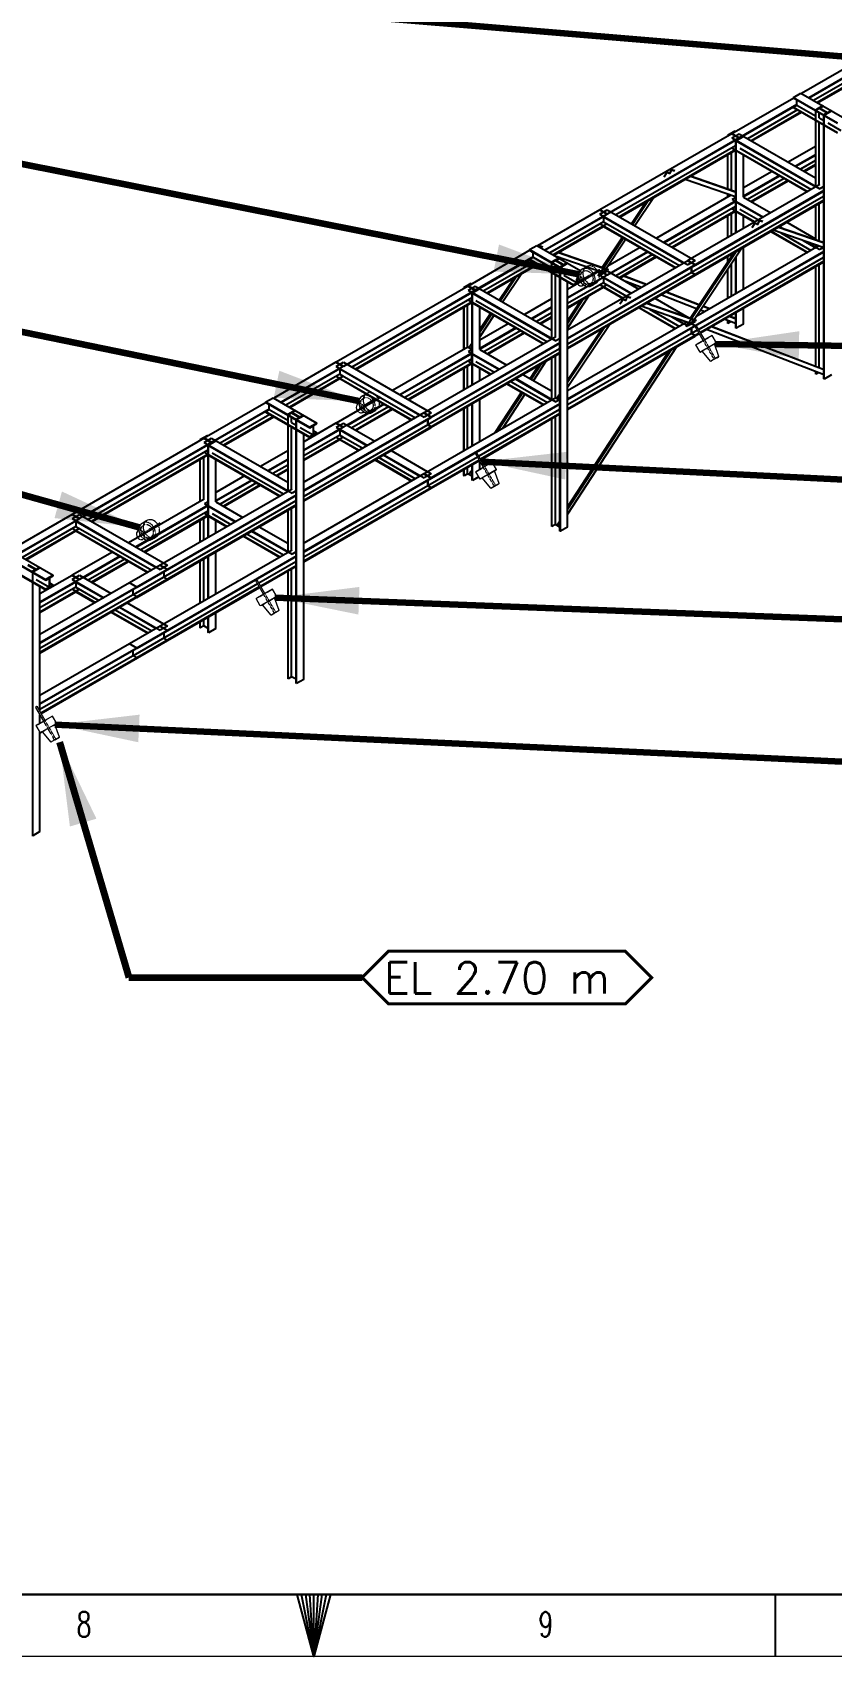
# Model space of a CAD drawing. Header units: inches. Extents: x 9 to 553326, y 5 to 186380.
# Drawn here: x 411493 to 440000, y 5 to 57977 of the extents above; entities that cross this region are included whole.
import ezdxf

# ---------------------------------------------------------------- set-up
doc = ezdxf.new("R2010")
doc.units = ezdxf.units.IN
doc.header["$MEASUREMENT"] = 0
doc.linetypes.add('LIGHTINGLAYOUTPROGRESSUNIT-EMBED 3_DWG$0$HIDDEN2', pattern=[0.1875, 0.125, -0.0625])
for name, color, linetype in [('_Auto', 7, 'Continuous'), ('Default', 7, 'Continuous'), ('LIGHTINGLAYOUTPROGRESSUNIT-EMBED 3_DWG$0$DwgTemplate', 7, 'Continuous')]:
    doc.layers.add(name, color=color, linetype=linetype)
doc.layers.add('Pipe Rack Lighting', color=1, linetype='Continuous', lineweight=5)
doc.styles.add('HZTXT', font='txt_qlt.shx', dxfattribs={"width": 0.7, "bigfont": 'hztxt.shx'})
doc.styles.get("Standard").update_dxf_attribs({"font": 'arial.ttf'})
doc.styles.add('TEG BORDER', font='txt_qlt.shx', dxfattribs={"width": 0.7, "bigfont": 'hztxt.shx'})
doc.dimstyles.new('ANSI_L', dxfattribs={"dimtxt": 0.18, "dimasz": 0.18, "dimexe": 0.18, "dimexo": 0.0625, "dimgap": 0.09, "dimtad": 0, "dimtih": 1, "dimtoh": 1, "dimdec": 4, "dimzin": 0, "dimdsep": 46, "dimtxsty": 'Standard', "dimcen": 0.09, "dimadec": 0, "dimazin": 0, "dimtfac": 1, "dimtdec": 4, "dimtofl": 0, "dimtmove": 0, "dimatfit": 3, "dimfxl": 1, "dimtolj": 1, "dimtzin": 0, "dimarcsym": 0})
doc.dimstyles.new('IED-Dimension-Metric_L', dxfattribs={"dimtxt": 0.18, "dimasz": 0.18, "dimexe": 0.18, "dimexo": 0.0625, "dimgap": 0.09, "dimtad": 0, "dimtih": 1, "dimtoh": 1, "dimdec": 4, "dimzin": 0, "dimdsep": 46, "dimtxsty": 'Standard', "dimcen": 0.09, "dimadec": 0, "dimazin": 0, "dimtfac": 1, "dimtdec": 4, "dimtofl": 0, "dimtmove": 0, "dimatfit": 3, "dimfxl": 1, "dimtolj": 1, "dimtzin": 0, "dimarcsym": 0})

# ---------------------------------------------------------------- blocks, each defined once
blk = doc.blocks.new('TEG BORDER A2')
at = {"linetype": 'Continuous'}
blk.add_line((5, 5), (489, 5), dxfattribs=at)
for p, q in [((297, 0), (297, 5)), ((334.12, 0), (334.12, 5))]:
    blk.add_line(p, q)
at = {"color": 5, "lineweight": 15}
blk.add_lwpolyline([(0, 420), (594, 420), (594, 0), (0, 0)], close=True, dxfattribs=at)
blk.add_lwpolyline([(5, 415), (589, 415), (589, 5), (5, 5)], close=True)
blk.add_lwpolyline([(297, 0), (295.66, 5), (298.34, 5), (297, 0), (296, 5), (296.33, 5), (297, 0), (296.67, 5), (297.33, 5), (297, 0), (297.67, 5), (298, 5), (297, 0)])
at = {"char_height": 2, "width": 2, "attachment_point": 7, "style": 'TEG BORDER'}
for s, insert in [('8', (277.92, 1.59)), ('9', (315.05, 1.59))]:
    blk.add_mtext(s, dxfattribs=dict(at, insert=insert))

msp = doc.modelspace()

# ---------------------------------------------------------------- linework, layer by layer
at = {"layer": 'Default', "color": 7, "linetype": 'Continuous', "const_width": 111}
msp.add_lwpolyline([(424192, 25180), (432645, 25180), (433585, 24241), (432645, 23302), (424192, 23302), (423253, 24241)], close=True, dxfattribs=at)
at = {"layer": 'LIGHTINGLAYOUTPROGRESSUNIT-EMBED 3_DWG$0$DwgTemplate', "color": 9, "linetype": 'Continuous'}
for p, q in [((441147, 57076), (438928, 55795)), ((441406, 56926), (439187, 55645)), ((441282, 56836), (439203, 55636)), ((441282, 56652), (439363, 55544)), ((441406, 56580), (439487, 55472)), ((439503, 55463), (441282, 56490)), ((438642, 55661), (438901, 55811)), ((438642, 55643), (438642, 55661)), ((438642, 55661), (440211, 54755)), ((438901, 55811), (440470, 54905)), ((438653, 55636), (436445, 54361)), ((438767, 55402), (436704, 54212)), ((438642, 55312), (436850, 54277)), ((438788, 55212), (437009, 54185)), ((438912, 55140), (437134, 54113)), ((437150, 54104), (438928, 55131)), ((438642, 55643), (440211, 54737)), ((438642, 55315), (438767, 55387)), ((438642, 55296), (438642, 55315)), ((438642, 55315), (440211, 54409)), ((438642, 55296), (440211, 54390)), ((438767, 55387), (438767, 55571)), ((438767, 55387), (439425, 55006)), ((439684, 55358), (439425, 55209)), ((439425, 55209), (439425, 52459)), ((439425, 55209), (439441, 55200)), ((439441, 55200), (439566, 55272)), ((439441, 52468), (439441, 55200)), ((439566, 55272), (439850, 55108)), ((439566, 54925), (439566, 55109)), ((439576, 55277), (439700, 55349)), ((439860, 55113), (439576, 55277)), ((439700, 55349), (439684, 55358)), ((439850, 55108), (439725, 55036)), ((439741, 55026), (440000, 55176)), ((439984, 55185), (439860, 55113)), ((440000, 55176), (439984, 55185)), ((439566, 54925), (439725, 54833)), ((439566, 52554), (439566, 54763)), ((439725, 55036), (439741, 55026)), ((439725, 45615), (439725, 55036)), ((439741, 45606), (439741, 55026)), ((439866, 54752), (440335, 54481)), ((436445, 54361), (431739, 51644)), ((436704, 54212), (431998, 51494)), ((436575, 54119), (432143, 51560)), ((436575, 53934), (432303, 51468)), ((436546, 54453), (436287, 54303)), ((436287, 54303), (436287, 54270)), ((436287, 54303), (436303, 54294)), ((436303, 54294), (436428, 54366)), ((436303, 54279), (436303, 54294)), ((436428, 54366), (436712, 54202)), ((436428, 54351), (436428, 54366)), ((436438, 54371), (436562, 54443)), ((436722, 54207), (436438, 54371)), ((436445, 54212), (436704, 54361)), ((436704, 54212), (436445, 54361)), ((436445, 54361), (436704, 54212)), ((436445, 54212), (439583, 52400)), ((436562, 54443), (436546, 54453)), ((436562, 54429), (436562, 54443)), ((436575, 54119), (439438, 52466)), ((436575, 53934), (436587, 53927)), ((436712, 54202), (436587, 54130)), ((436587, 54130), (436603, 54121)), ((436587, 50820), (436587, 54130)), ((436603, 54121), (436862, 54270)), ((436603, 50829), (436603, 54121)), ((436704, 54361), (439425, 52791)), ((436847, 54279), (436722, 54207)), ((436862, 54270), (436847, 54279)), ((436587, 53798), (432427, 51396)), ((432443, 51387), (436575, 53772)), ((436287, 53606), (436287, 52388)), ((436303, 52382), (436303, 53615)), ((436428, 52339), (436428, 53687)), ((436450, 53863), (439154, 52302)), ((436575, 53772), (439138, 52293)), ((436728, 53846), (439278, 52374)), ((436862, 52096), (436862, 53606)), ((439425, 53908), (438458, 53349)), ((439425, 53609), (438717, 53200)), ((439425, 53590), (438733, 53190)), ((439425, 53406), (438892, 53098)), ((434027, 52823), (434142, 52995)), ((434148, 52992), (434033, 52819)), ((434100, 52999), (434094, 52990)), ((434100, 52999), (434132, 52981)), ((434108, 53004), (434104, 52997)), ((434114, 53002), (434108, 53004)), ((434137, 52987), (434108, 53004)), ((434142, 52995), (434148, 52992)), ((434148, 52992), (434222, 52928)), ((434219, 52939), (434187, 52958)), ((434289, 53080), (434219, 52939)), ((434222, 52928), (434295, 53076)), ((434289, 53080), (434404, 53040)), ((434295, 53076), (434289, 53080)), ((434410, 53037), (434295, 53076)), ((436570, 52288), (434967, 52844)), ((434968, 52845), (436564, 52292)), ((437883, 53017), (436862, 52428)), ((438142, 52868), (436862, 52129)), ((438158, 52858), (436862, 52111)), ((438317, 52766), (437009, 52011)), ((439425, 53262), (439017, 53026)), ((439033, 53017), (439425, 53244)), ((436570, 52114), (434779, 52735)), ((439578, 52547), (434877, 49832)), ((439725, 52333), (435136, 49683)), ((439725, 52314), (435136, 49664)), ((436287, 52212), (436287, 52096)), ((436303, 52105), (436303, 52207)), ((438442, 52694), (437134, 51939)), ((437150, 51930), (438458, 52685)), ((439708, 52472), (439583, 52400)), ((431734, 51641), (429515, 50360)), ((431734, 51641), (431993, 51492)), ((431739, 51494), (431998, 51644)), ((431998, 51494), (431739, 51644)), ((431739, 51644), (431739, 51638)), ((431998, 51644), (435136, 49832)), ((433388, 51932), (432863, 51144)), ((432895, 51126), (433461, 51974)), ((433475, 51982), (432901, 51122)), ((433664, 52091), (432985, 51074)), ((436413, 52169), (433751, 50632)), ((436587, 51970), (434010, 50482)), ((436575, 51945), (434026, 50473)), ((436575, 51761), (434185, 50381)), ((436587, 51624), (434310, 50309)), ((434326, 50300), (436575, 51598)), ((439713, 52123), (435011, 49408)), ((439725, 51986), (435136, 49336)), ((435136, 49318), (439725, 51968)), ((436460, 52029), (436585, 52101)), ((436460, 52029), (437571, 51388)), ((436460, 51683), (436585, 51755)), ((436460, 51683), (437271, 51215)), ((436575, 51945), (437555, 51379)), ((436575, 51598), (437255, 51206)), ((436585, 51755), (436585, 51939)), ((436585, 51755), (436587, 51753)), ((436728, 51672), (437396, 51287)), ((436862, 52096), (437830, 51538)), ((439425, 51795), (439425, 50576)), ((439441, 50571), (439441, 51804)), ((439566, 50527), (439566, 51876)), ((431993, 51492), (429774, 50210)), ((431868, 51401), (429790, 50201)), ((431868, 51217), (429949, 50109)), ((431993, 51145), (430074, 50037)), ((430090, 50028), (431868, 51055)), ((431739, 51494), (434877, 49683)), ((431744, 51145), (434447, 49584)), ((431868, 51401), (434731, 49748)), ((431868, 51401), (431868, 51217)), ((431868, 51217), (434572, 49656)), ((431868, 51217), (431993, 51145)), ((431868, 51055), (434431, 49575)), ((436287, 51432), (436287, 50647)), ((436303, 50656), (436303, 51441)), ((436428, 50728), (436428, 51513)), ((436862, 50979), (436862, 51432)), ((437165, 51011), (437280, 51184)), ((437286, 51180), (437171, 51007)), ((437238, 51188), (437232, 51178)), ((437238, 51188), (437270, 51169)), ((437246, 51192), (437242, 51185)), ((437274, 51176), (437246, 51192)), ((437252, 51190), (437246, 51192)), ((437280, 51184), (437286, 51180)), ((437286, 51180), (437359, 51116)), ((437357, 51128), (437324, 51147)), ((437427, 51268), (437357, 51128)), ((437359, 51116), (437433, 51265)), ((437427, 51268), (437541, 51229)), ((437433, 51265), (437427, 51268)), ((437548, 51225), (437433, 51265)), ((439708, 50477), (438105, 51032)), ((438106, 51033), (439702, 50480)), ((438130, 51047), (438226, 50992)), ((438146, 51056), (438305, 50964)), ((438405, 51206), (439425, 50617)), ((432582, 50643), (431790, 49456)), ((432543, 50665), (431821, 49583)), ((431857, 49570), (432575, 50647)), ((432665, 50595), (431863, 49392)), ((437830, 50874), (439138, 50119)), ((437846, 50883), (439154, 50128)), ((439708, 50303), (437916, 50923)), ((438188, 50829), (439278, 50200)), ((438985, 50553), (439438, 50292)), ((439065, 50525), (439583, 50226)), ((429240, 50201), (427032, 48927)), ((429353, 49968), (427291, 48777)), ((429229, 49877), (427437, 48843)), ((429229, 50226), (429488, 50376)), ((429229, 50226), (430797, 49320)), ((429229, 50208), (429229, 50226)), ((429229, 50208), (430797, 49302)), ((429229, 49880), (429353, 49952)), ((429229, 49861), (429229, 49880)), ((429229, 49880), (430797, 48974)), ((429229, 49861), (430797, 48956)), ((429315, 50102), (429342, 50142)), ((429348, 50139), (429321, 50099)), ((429353, 49952), (429353, 50136)), ((429353, 49952), (430012, 49571)), ((429488, 50376), (431056, 49470)), ((429577, 50360), (429563, 50332)), ((429570, 50328), (429584, 50356)), ((429577, 50360), (429692, 50320)), ((429584, 50356), (429577, 50360)), ((429698, 50316), (429584, 50356)), ((430271, 49924), (430012, 49774)), ((430162, 49842), (430287, 49914)), ((431863, 49392), (430182, 49975)), ((431937, 49541), (430255, 50123)), ((430257, 50124), (431857, 49570)), ((430287, 49914), (430271, 49924)), ((433435, 50150), (431998, 49320)), ((433176, 50300), (432026, 49636)), ((433451, 50141), (432143, 49386)), ((433610, 50049), (432303, 49294)), ((433735, 49977), (432427, 49222)), ((432443, 49213), (433751, 49968)), ((436613, 50171), (434928, 47645)), ((436526, 50121), (434959, 47771)), ((434995, 47758), (436599, 50163)), ((436801, 50280), (435001, 47581)), ((439725, 50159), (435136, 47509)), ((439725, 50140), (435136, 47490)), ((439551, 50357), (435163, 47824)), ((439713, 49949), (435261, 47379)), ((436287, 49983), (436287, 49763)), ((436303, 49787), (436303, 49992)), ((436428, 49974), (436428, 50064)), ((436587, 48646), (436587, 49959)), ((436603, 48655), (436603, 49983)), ((436862, 48805), (436862, 50315)), ((439425, 50401), (439425, 50285)), ((439441, 50294), (439441, 50395)), ((439708, 50298), (439583, 50226)), ((429374, 49777), (427596, 48750)), ((429499, 49705), (427721, 48679)), ((427737, 48669), (429515, 49696)), ((428952, 49371), (428276, 48358)), ((430012, 49774), (430028, 49765)), ((430012, 49774), (430012, 47024)), ((430028, 49765), (430152, 49837)), ((430028, 47033), (430028, 49765)), ((430152, 49837), (430437, 49673)), ((430152, 49490), (430152, 49674)), ((430152, 49490), (430312, 49398)), ((430152, 47119), (430152, 49328)), ((430446, 49678), (430162, 49842)), ((430437, 49673), (430312, 49601)), ((430312, 49601), (430328, 49592)), ((430312, 40180), (430312, 49601)), ((430328, 49592), (430587, 49741)), ((430328, 40171), (430328, 49592)), ((430571, 49750), (430446, 49678)), ((430452, 49317), (430922, 49046)), ((430587, 49741), (430571, 49750)), ((434872, 49830), (430587, 47356)), ((435131, 49680), (430587, 47057)), ((435131, 49662), (430587, 47038)), ((431701, 49449), (430587, 48805)), ((435006, 49405), (430587, 46854)), ((435131, 49334), (430587, 46710)), ((431993, 49318), (430587, 48506)), ((430587, 46692), (435131, 49315)), ((431056, 49470), (430797, 49320)), ((430797, 49302), (430922, 49374)), ((430797, 49320), (430797, 49302)), ((430922, 49374), (430922, 49046)), ((430932, 49380), (431056, 49452)), ((430932, 49052), (430932, 49380)), ((431056, 49452), (431056, 49470)), ((431673, 49290), (431763, 49427)), ((431788, 49453), (431680, 49286)), ((431739, 49320), (431998, 49470)), ((431739, 49320), (432864, 48671)), ((431788, 49453), (431863, 49392)), ((431863, 49392), (431790, 49456)), ((431937, 49541), (431863, 49392)), ((431863, 49392), (431939, 49540)), ((431863, 49392), (431993, 49318)), ((431998, 49320), (431868, 49395)), ((432047, 49499), (431939, 49540)), ((431958, 49534), (432041, 49502)), ((431998, 49470), (433123, 48820)), ((433399, 48980), (432582, 49293)), ((432584, 49294), (433401, 48980)), ((434872, 49830), (435131, 49680)), ((435136, 49832), (434877, 49683)), ((435136, 49683), (434877, 49832)), ((435006, 49590), (435006, 49405)), ((435006, 49405), (435131, 49334)), ((435011, 49408), (435011, 49592)), ((435136, 49336), (435011, 49408)), ((435131, 49680), (435131, 49662)), ((435131, 49667), (435136, 49664)), ((435131, 49334), (435131, 49315)), ((435131, 49321), (435136, 49318)), ((435136, 49664), (435136, 49683)), ((435136, 49318), (435136, 49336)), ((439725, 49812), (435324, 47271)), ((435332, 47257), (439725, 49794)), ((436287, 49509), (436287, 48473)), ((436303, 48482), (436303, 49533)), ((436428, 48554), (436428, 49720)), ((439425, 49621), (439425, 46060)), ((439441, 46054), (439441, 49630)), ((439566, 46006), (439566, 49702)), ((427032, 48927), (422325, 46209)), ((427291, 48777), (422584, 46060)), ((427133, 49018), (426874, 48868)), ((426874, 48868), (426890, 48859)), ((426874, 48868), (426874, 48835)), ((426890, 48859), (427015, 48931)), ((426890, 48845), (426890, 48859)), ((427015, 48931), (427299, 48767)), ((427015, 48916), (427015, 48931)), ((427024, 48937), (427149, 49009)), ((427309, 48773), (427024, 48937)), ((427032, 48777), (427291, 48927)), ((427032, 48927), (427291, 48777)), ((427291, 48777), (427032, 48927)), ((427032, 48777), (430170, 46965)), ((427149, 49009), (427133, 49018)), ((427149, 48994), (427149, 49009)), ((427299, 48767), (427174, 48695)), ((427190, 48686), (427449, 48835)), ((427291, 48927), (430012, 47356)), ((427433, 48845), (427309, 48773)), ((427449, 48835), (427433, 48845)), ((428677, 49212), (428154, 48428)), ((428186, 48410), (428749, 49254)), ((428763, 49262), (428192, 48406)), ((431868, 49227), (430587, 48488)), ((430587, 40321), (430587, 49077)), ((431868, 49043), (430587, 48303)), ((431993, 48971), (430587, 48159)), ((430587, 48141), (431868, 48881)), ((430797, 48956), (431056, 49105)), ((430922, 49046), (430797, 48974)), ((430797, 48974), (430797, 48956)), ((430932, 49196), (431056, 49124)), ((431056, 49124), (430932, 49052)), ((431056, 49105), (431056, 49124)), ((431744, 48971), (432564, 48497)), ((431868, 49227), (432848, 48661)), ((431868, 49227), (431868, 49043)), ((431868, 49043), (432689, 48569)), ((431868, 49043), (431993, 48971)), ((431868, 48881), (432548, 48488)), ((433216, 48873), (432666, 49084)), ((435283, 48257), (434090, 48714)), ((434091, 48715), (435283, 48258)), ((427162, 48684), (422730, 46125)), ((427162, 48500), (422889, 46033)), ((427174, 48363), (423014, 45961)), ((423030, 45952), (427162, 48337)), ((426874, 48171), (426874, 46661)), ((426890, 46671), (426890, 48181)), ((427015, 46743), (427015, 48253)), ((427037, 48428), (429740, 46867)), ((427162, 48684), (430024, 47031)), ((427162, 48500), (427174, 48492)), ((427162, 48337), (429724, 46858)), ((427174, 45385), (427174, 48695)), ((427174, 48695), (427190, 48686)), ((427190, 45395), (427190, 48686)), ((427315, 48411), (429865, 46939)), ((427449, 46661), (427449, 48171)), ((430012, 48473), (429044, 47914)), ((430012, 48174), (429303, 47765)), ((430012, 48156), (429319, 47756)), ((431329, 48570), (430587, 47426)), ((431146, 48464), (430587, 47603)), ((430587, 47616), (431132, 48456)), ((431061, 48415), (430587, 47685)), ((432453, 48291), (432568, 48463)), ((432574, 48460), (432459, 48287)), ((432526, 48467), (432520, 48458)), ((432526, 48467), (432558, 48449)), ((432534, 48472), (432531, 48465)), ((432563, 48455), (432534, 48472)), ((432540, 48470), (432534, 48472)), ((432568, 48463), (432574, 48460)), ((432574, 48460), (432648, 48396)), ((432645, 48408), (432613, 48426)), ((432715, 48548), (432645, 48408)), ((432648, 48396), (432721, 48545)), ((432721, 48545), (432715, 48548)), ((432715, 48548), (432830, 48508)), ((432836, 48505), (432721, 48545)), ((433123, 48156), (434431, 47401)), ((433139, 48165), (434447, 47410)), ((435001, 47581), (433205, 48203)), ((435075, 47729), (433393, 48312)), ((433395, 48313), (434995, 47758)), ((433423, 48329), (433539, 48263)), ((433439, 48339), (433618, 48235)), ((433698, 48488), (434913, 47787)), ((435189, 48116), (433906, 48608)), ((435661, 48111), (435417, 48205)), ((435418, 48206), (435662, 48112)), ((436862, 47567), (436862, 48141)), ((427834, 47949), (427449, 47372)), ((427449, 47305), (427866, 47930)), ((427873, 47927), (427449, 47292)), ((427956, 47878), (427449, 47118)), ((428469, 47582), (427449, 46993)), ((430012, 47971), (429479, 47664)), ((430012, 47827), (429603, 47592)), ((429619, 47582), (430012, 47809)), ((434839, 47637), (430587, 45182)), ((432090, 47559), (430587, 45306)), ((433501, 48101), (434572, 47482)), ((434298, 47824), (434731, 47574)), ((434378, 47797), (434843, 47528)), ((434811, 47478), (434900, 47616)), ((434926, 47642), (434817, 47475)), ((435136, 47658), (434877, 47509)), ((434926, 47642), (435001, 47581)), ((435001, 47581), (434928, 47645)), ((435001, 47581), (435076, 47729)), ((435075, 47729), (435001, 47581)), ((435006, 47579), (435001, 47581)), ((435001, 47581), (435131, 47506)), ((435136, 47509), (435006, 47584)), ((435185, 47687), (435076, 47729)), ((435096, 47723), (435179, 47691)), ((435477, 48005), (435324, 48064)), ((436570, 47586), (436168, 47740)), ((436287, 47694), (436287, 47600)), ((436303, 47591), (436287, 47600)), ((436303, 47591), (436303, 47688)), ((436404, 47649), (436303, 47591)), ((436570, 47762), (436352, 47846)), ((436353, 47847), (436564, 47766)), ((436428, 47818), (436428, 47890)), ((436587, 47571), (436546, 47595)), ((436587, 47427), (436587, 47982)), ((436603, 47418), (436603, 47991)), ((436862, 47567), (436603, 47418)), ((430165, 47112), (425463, 44398)), ((428728, 47433), (427449, 46694)), ((428744, 47424), (427449, 46676)), ((428904, 47332), (427596, 46577)), ((429028, 47260), (427721, 46505)), ((427737, 46495), (429044, 47250)), ((430294, 47037), (430170, 46965)), ((435131, 47506), (430587, 44883)), ((435131, 47488), (430587, 44864)), ((431901, 47451), (430587, 45480)), ((430587, 45493), (431887, 47442)), ((431815, 47401), (430587, 45560)), ((435006, 47232), (430587, 44680)), ((435131, 47160), (430587, 44536)), ((430587, 44518), (435131, 47141)), ((435006, 47416), (435006, 47232)), ((435006, 47232), (435131, 47160)), ((435011, 47234), (435011, 47419)), ((435213, 47351), (435011, 47234)), ((435136, 47162), (435011, 47234)), ((435131, 47506), (435131, 47488)), ((435131, 47493), (435136, 47490)), ((435131, 47160), (435131, 47141)), ((435131, 47147), (435136, 47144)), ((435136, 47490), (435136, 47509)), ((435275, 47243), (435136, 47162)), ((435136, 47144), (435283, 47229)), ((435136, 47144), (435136, 47162)), ((439708, 45774), (435536, 47375)), ((439708, 45951), (435720, 47482)), ((435722, 47482), (439702, 45954)), ((436603, 47418), (436587, 47427)), ((427027, 46750), (424338, 45197)), ((427174, 46536), (424597, 45047)), ((427162, 46510), (424613, 45038)), ((430299, 46688), (425598, 43973)), ((430312, 46898), (425722, 44248)), ((430312, 46879), (425722, 44230)), ((430312, 46551), (425722, 43902)), ((425722, 43883), (430312, 46533)), ((427039, 46757), (427030, 46744)), ((427030, 46744), (427034, 46740)), ((427142, 46679), (427030, 46744)), ((427034, 46740), (427152, 46672)), ((427047, 46595), (427172, 46666)), ((427047, 46595), (428158, 45953)), ((427072, 46740), (427150, 46857)), ((427078, 46736), (427072, 46740)), ((427072, 46740), (427142, 46679)), ((427157, 46853), (427078, 46736)), ((427152, 46672), (427078, 46736)), ((427157, 46680), (427152, 46672)), ((427162, 46510), (428142, 45944)), ((427172, 46320), (427172, 46504)), ((427449, 46661), (428417, 46103)), ((430152, 44945), (430152, 46441)), ((434467, 46758), (430587, 40780)), ((434283, 46652), (430587, 40957)), ((430587, 40970), (434270, 46644)), ((434199, 46603), (430587, 41039)), ((422321, 46206), (420102, 44925)), ((422580, 46057), (420361, 44776)), ((422455, 45966), (420377, 44766)), ((422321, 46206), (422580, 46057)), ((422325, 46060), (422584, 46209)), ((422325, 46209), (422325, 46204)), ((422584, 46060), (422325, 46209)), ((422325, 46060), (425463, 44248)), ((422455, 45966), (425318, 44314)), ((422455, 45966), (422455, 45782)), ((422584, 46209), (425722, 44398)), ((427162, 46326), (424772, 44946)), ((427174, 46189), (424897, 44874)), ((424913, 44865), (427162, 46163)), ((426874, 45997), (426874, 45212)), ((426890, 45221), (426890, 46007)), ((427015, 45293), (427015, 46079)), ((427047, 46248), (427172, 46320)), ((427047, 46248), (427858, 45780)), ((427162, 46163), (427842, 45771)), ((427172, 46320), (427174, 46318)), ((427315, 46237), (427982, 45852)), ((427449, 45544), (427449, 45997)), ((429556, 46097), (429248, 45623)), ((429281, 45604), (429627, 46138)), ((429641, 46146), (429287, 45600)), ((429825, 46252), (429371, 45552)), ((430012, 46360), (430012, 44850)), ((430028, 44859), (430028, 46369)), ((439425, 45882), (439425, 45789)), ((439441, 45779), (439441, 45876)), ((439542, 45838), (439441, 45779)), ((422455, 45782), (420536, 44674)), ((422580, 45710), (420661, 44602)), ((420677, 44593), (422455, 45620)), ((422330, 45710), (425034, 44150)), ((422455, 45782), (425158, 44221)), ((422455, 45782), (422580, 45710)), ((422455, 45620), (425018, 44140)), ((428417, 45439), (429724, 44684)), ((428433, 45448), (429740, 44693)), ((428557, 45520), (429865, 44765)), ((428717, 45612), (430024, 44857)), ((428733, 45621), (430170, 44791)), ((428992, 45771), (430012, 45182)), ((439441, 45779), (439425, 45789)), ((439725, 45759), (439684, 45783)), ((439741, 45606), (439725, 45615)), ((440000, 45756), (439741, 45606)), ((419827, 44766), (417619, 43492)), ((419815, 44791), (420074, 44941)), ((419815, 44791), (421384, 43886)), ((419815, 44773), (419815, 44791)), ((419815, 44773), (421384, 43867)), ((419940, 44517), (419940, 44701)), ((420074, 44941), (421643, 44035)), ((423763, 44865), (422325, 44035)), ((424022, 44715), (422584, 43886)), ((424038, 44706), (422730, 43951)), ((430165, 44938), (425463, 42224)), ((430312, 44724), (425722, 42074)), ((430312, 44706), (425722, 42056)), ((427174, 43211), (427174, 44721)), ((427190, 43221), (427190, 44731)), ((427449, 43370), (427449, 44880)), ((428935, 45140), (427989, 43682)), ((428060, 43723), (428967, 45121)), ((428974, 45117), (428074, 43731)), ((429057, 45069), (428257, 43837)), ((430177, 44945), (430168, 44932)), ((430168, 44932), (430172, 44929)), ((430279, 44868), (430168, 44932)), ((430294, 44863), (430170, 44791)), ((430172, 44929), (430290, 44861)), ((430210, 44928), (430288, 45045)), ((430210, 44928), (430279, 44868)), ((430216, 44924), (430210, 44928)), ((430294, 45042), (430216, 44924)), ((430290, 44861), (430216, 44924)), ((430294, 44868), (430290, 44861)), ((419940, 44533), (417878, 43342)), ((419815, 44442), (418023, 43408)), ((419961, 44342), (418183, 43316)), ((420086, 44270), (418307, 43244)), ((418323, 43235), (420102, 44261)), ((419815, 44445), (419940, 44517)), ((419815, 44427), (419815, 44445)), ((419815, 44445), (421384, 43539)), ((419815, 44427), (421384, 43521)), ((419940, 44517), (420598, 44137)), ((420858, 44489), (420598, 44339)), ((420598, 44339), (420598, 41589)), ((420598, 44339), (420614, 44330)), ((420614, 44330), (420739, 44402)), ((420614, 41598), (420614, 44330)), ((420739, 44402), (421023, 44238)), ((420739, 44055), (420739, 44240)), ((420749, 44408), (420873, 44480)), ((421033, 44244), (420749, 44408)), ((420873, 44480), (420858, 44489)), ((421023, 44238), (420899, 44166)), ((420899, 34746), (420899, 44166)), ((420899, 44166), (420914, 44157)), ((420914, 44157), (421174, 44306)), ((420914, 34736), (420914, 44157)), ((421158, 44316), (421033, 44244)), ((421174, 44306), (421158, 44316)), ((425458, 44395), (421174, 41921)), ((425717, 44245), (421174, 41622)), ((425717, 44227), (421174, 41603)), ((424197, 44614), (422889, 43859)), ((424322, 44542), (423014, 43787)), ((423030, 43778), (424338, 44533)), ((425458, 44395), (425717, 44245)), ((425722, 44248), (425463, 44398)), ((425722, 44398), (425463, 44248)), ((425593, 44155), (425593, 43971)), ((425598, 43973), (425598, 44158)), ((425717, 44245), (425717, 44227)), ((425717, 44232), (425722, 44230)), ((425722, 44230), (425722, 44248)), ((426874, 44548), (426874, 43038)), ((426890, 43047), (426890, 44557)), ((427015, 43119), (427015, 44629)), ((430299, 44514), (427417, 42850)), ((430312, 44377), (427479, 42742)), ((427487, 42728), (430312, 44359)), ((430012, 44186), (430012, 40354)), ((430028, 40345), (430028, 44195)), ((430152, 40416), (430152, 44267)), ((417619, 43492), (412912, 40774)), ((417720, 43583), (417461, 43433)), ((417477, 43424), (417601, 43496)), ((417601, 43482), (417601, 43496)), ((417601, 43496), (417885, 43332)), ((417611, 43502), (417736, 43574)), ((417895, 43338), (417611, 43502)), ((417619, 43492), (417878, 43342)), ((417619, 43342), (417878, 43492)), ((417878, 43342), (417619, 43492)), ((417736, 43574), (417720, 43583)), ((417736, 43559), (417736, 43574)), ((417878, 43492), (420598, 41921)), ((420739, 44055), (420899, 43963)), ((420739, 41685), (420739, 43893)), ((421039, 43882), (421509, 43611)), ((422321, 44032), (421174, 43370)), ((425593, 43971), (421174, 41419)), ((425717, 43899), (421174, 41275)), ((422580, 43883), (421174, 43071)), ((421174, 41257), (425717, 43880)), ((422455, 43793), (421174, 43053)), ((421174, 34886), (421174, 43642)), ((422455, 43608), (421174, 42869)), ((422580, 43536), (421174, 42725)), ((421643, 44035), (421384, 43886)), ((421384, 43867), (421509, 43939)), ((421384, 43886), (421384, 43867)), ((421384, 43521), (421643, 43670)), ((421509, 43611), (421384, 43539)), ((421384, 43539), (421384, 43521)), ((421509, 43939), (421509, 43611)), ((421518, 43945), (421643, 44017)), ((421518, 43617), (421518, 43945)), ((421518, 43761), (421643, 43689)), ((421643, 43689), (421518, 43617)), ((421643, 44017), (421643, 44035)), ((421643, 43670), (421643, 43689)), ((422321, 44032), (422580, 43883)), ((422325, 44035), (422325, 44030)), ((422584, 43886), (422325, 44035)), ((422325, 43886), (422584, 44035)), ((422325, 43886), (423451, 43236)), ((422330, 43536), (423151, 43063)), ((422455, 43793), (422455, 43608)), ((422455, 43793), (423435, 43227)), ((422455, 43608), (422580, 43536)), ((422455, 43608), (423276, 43135)), ((422584, 44035), (423710, 43385)), ((425593, 43971), (425717, 43899)), ((425722, 43902), (425598, 43973)), ((425717, 43899), (425717, 43880)), ((425717, 43886), (425722, 43883)), ((425722, 43883), (425722, 43902)), ((417878, 43342), (413171, 40625)), ((417748, 43249), (413317, 40690)), ((417748, 43065), (413476, 40598)), ((417761, 42928), (413601, 40526)), ((413617, 40517), (417748, 42903)), ((417461, 43433), (417477, 43424)), ((417461, 43433), (417461, 43401)), ((417477, 43410), (417477, 43424)), ((417619, 43342), (420756, 41531)), ((417624, 42993), (420327, 41432)), ((417748, 43249), (420611, 41596)), ((417748, 43065), (417761, 43058)), ((417748, 42903), (420311, 41423)), ((417885, 43332), (417761, 43260)), ((417761, 39951), (417761, 43260)), ((417761, 43260), (417777, 43251)), ((417777, 43251), (418036, 43401)), ((417777, 39960), (417777, 43251)), ((418020, 43410), (417895, 43338)), ((417901, 42976), (420452, 41504)), ((418036, 43401), (418020, 43410)), ((420598, 43038), (419631, 42480)), ((421174, 42706), (422455, 43446)), ((422455, 43446), (423135, 43053)), ((424026, 42904), (425463, 42074)), ((424285, 43053), (425722, 42224)), ((417461, 42737), (417461, 41227)), ((417477, 41236), (417477, 42746)), ((417601, 41308), (417601, 42818)), ((418036, 41227), (418036, 42737)), ((420598, 42739), (419890, 42330)), ((420598, 42721), (419906, 42321)), ((420598, 42537), (420065, 42229)), ((420598, 42393), (420190, 42157)), ((420206, 42148), (420598, 42374)), ((423710, 42721), (425018, 41966)), ((423726, 42731), (425034, 41976)), ((423851, 42803), (425158, 42048)), ((424010, 42895), (425318, 42140)), ((427368, 42822), (425598, 41800)), ((427430, 42714), (425722, 41728)), ((425722, 41709), (427438, 42700)), ((426874, 42374), (426874, 42165)), ((426890, 42156), (426890, 42383)), ((427015, 42228), (427015, 42455)), ((427080, 42213), (427150, 42322)), ((427174, 41992), (427174, 42547)), ((427190, 41983), (427190, 42557)), ((427449, 42376), (427449, 42681)), ((427476, 42634), (427449, 42592)), ((427568, 42775), (427511, 42687)), ((419056, 42148), (418036, 41559)), ((419315, 41998), (418036, 41260)), ((419331, 41989), (418036, 41241)), ((419490, 41897), (418183, 41142)), ((419615, 41825), (418307, 41070)), ((418323, 41061), (419631, 41816)), ((425458, 42221), (421174, 39747)), ((425717, 42071), (421174, 39448)), ((425717, 42053), (421174, 39429)), ((425593, 41797), (421174, 39245)), ((425458, 42221), (425717, 42071)), ((425722, 42074), (425463, 42224)), ((425722, 42224), (425463, 42074)), ((425593, 41981), (425593, 41797)), ((425593, 41797), (425717, 41725)), ((425598, 41800), (425598, 41984)), ((425722, 41728), (425598, 41800)), ((425717, 42071), (425717, 42053)), ((425717, 42058), (425722, 42056)), ((425722, 42056), (425722, 42074)), ((426890, 42156), (426874, 42165)), ((427015, 42228), (426890, 42156)), ((427174, 42136), (427015, 42228)), ((427080, 42213), (427150, 42156)), ((427086, 42210), (427080, 42213)), ((427157, 42318), (427086, 42210)), ((427157, 42153), (427086, 42210)), ((427190, 41983), (427174, 41992)), ((427418, 42115), (427190, 41983)), ((417614, 41315), (414924, 39762)), ((420752, 41677), (414952, 38329)), ((420886, 41253), (415086, 37905)), ((420899, 41463), (415211, 38179)), ((420899, 41445), (415211, 38161)), ((417634, 41160), (417758, 41232)), ((418036, 41227), (419003, 40668)), ((420881, 41603), (420756, 41531)), ((425717, 41725), (421174, 39101)), ((421174, 39083), (425717, 41706)), ((425717, 41725), (425717, 41706)), ((425717, 41712), (425722, 41709)), ((425722, 41709), (425722, 41728)), ((412907, 40772), (410688, 39490)), ((413166, 40622), (410947, 39341)), ((412907, 40772), (413166, 40622)), ((412912, 40774), (412912, 40769)), ((413171, 40625), (412912, 40774)), ((412912, 40625), (413171, 40774)), ((412912, 40625), (416050, 38813)), ((413171, 40774), (416309, 38963)), ((417761, 41101), (415183, 39613)), ((417748, 41075), (415199, 39603)), ((420899, 41117), (415211, 37833)), ((415211, 37814), (420899, 41098)), ((417748, 40891), (415359, 39511)), ((417761, 40754), (415483, 39439)), ((415499, 39430), (417748, 40729)), ((417601, 39858), (417601, 40644)), ((417634, 41160), (418744, 40518)), ((417634, 40813), (417758, 40885)), ((417634, 40813), (418444, 40345)), ((417748, 41075), (418728, 40509)), ((417748, 40729), (418428, 40336)), ((417758, 40885), (417758, 41069)), ((417758, 40885), (417761, 40884)), ((417901, 40803), (418569, 40417)), ((420598, 40925), (420598, 39415)), ((420614, 39424), (420614, 40934)), ((420739, 39511), (420739, 41006)), ((413042, 40532), (410963, 39332)), ((413042, 40347), (411123, 39240)), ((413166, 40275), (411247, 39168)), ((411263, 39158), (413042, 40185)), ((412917, 40275), (415620, 38715)), ((413042, 40532), (413042, 40347)), ((413042, 40532), (415904, 38879)), ((413042, 40347), (413166, 40275)), ((413042, 40347), (415745, 38787)), ((413042, 40185), (415604, 38706)), ((417461, 40563), (417461, 39777)), ((417477, 39787), (417477, 40572)), ((418036, 40109), (418036, 40563)), ((419003, 40004), (420311, 39249)), ((419019, 40013), (420327, 39258)), ((419144, 40085), (420452, 39330)), ((419303, 40177), (420611, 39422)), ((419319, 40186), (420756, 39357)), ((419578, 40336), (420598, 39747)), ((430028, 40345), (430012, 40354)), ((430152, 40416), (430028, 40345)), ((430312, 40324), (430152, 40416)), ((430218, 40402), (430288, 40510)), ((430224, 40398), (430218, 40402)), ((430218, 40402), (430288, 40345)), ((430294, 40507), (430224, 40398)), ((430294, 40341), (430224, 40398)), ((430328, 40171), (430312, 40180)), ((430587, 40321), (430328, 40171)), ((410661, 39506), (412230, 38600)), ((414349, 39430), (412912, 38600)), ((420752, 39503), (414952, 36155)), ((418036, 37935), (418036, 39445)), ((420881, 39429), (420756, 39357)), ((410402, 39357), (411971, 38451)), ((410402, 39338), (411971, 38432)), ((410402, 39010), (411971, 38104)), ((410402, 38992), (411971, 38086)), ((411326, 38967), (411610, 38803)), ((411620, 38809), (411335, 38973)), ((411501, 38722), (411760, 38872)), ((411744, 38881), (411620, 38809)), ((411760, 38872), (411744, 38881)), ((416045, 38960), (411760, 36486)), ((414608, 39281), (413171, 38451)), ((414624, 39271), (413317, 38516)), ((414784, 39179), (413476, 38424)), ((414908, 39107), (413601, 38352)), ((413617, 38343), (414924, 39098)), ((420899, 39289), (415211, 36005)), ((420899, 39271), (415211, 35987)), ((416045, 38960), (416304, 38810)), ((416309, 38963), (416050, 38813)), ((417461, 39113), (417461, 37603)), ((417477, 37613), (417477, 39123)), ((417601, 37685), (417601, 39194)), ((417761, 37777), (417761, 39287)), ((417777, 37786), (417777, 39296)), ((420886, 39079), (419572, 38321)), ((420899, 38943), (419635, 38213)), ((419643, 38199), (420899, 38924)), ((411610, 38803), (411485, 38731)), ((411485, 38731), (411501, 38722)), ((411501, 29302), (411501, 38722)), ((411626, 38447), (412095, 38176)), ((416304, 38810), (411760, 36187)), ((416304, 38792), (411760, 36169)), ((412907, 38598), (411760, 37935)), ((416179, 38536), (411760, 35984)), ((416304, 38464), (411760, 35841)), ((413166, 38448), (411760, 37636)), ((411760, 35822), (416304, 38445)), ((413042, 38358), (411760, 37618)), ((412230, 38600), (411971, 38451)), ((411971, 38432), (412095, 38504)), ((411971, 38451), (411971, 38432)), ((412095, 38504), (412095, 38176)), ((412105, 38510), (412230, 38582)), ((412105, 38182), (412105, 38510)), ((412105, 38326), (412230, 38254)), ((412230, 38582), (412230, 38600)), ((412907, 38598), (413166, 38448)), ((412912, 38451), (413171, 38600)), ((412912, 38600), (412912, 38595)), ((413171, 38451), (412912, 38600)), ((412912, 38451), (414038, 37801)), ((413042, 38358), (414022, 37792)), ((413042, 38358), (413042, 38174)), ((413171, 38600), (414297, 37951)), ((415211, 38179), (414952, 38329)), ((419524, 38293), (415086, 35731)), ((416179, 38720), (416179, 38536)), ((416179, 38536), (416304, 38464)), ((416304, 38810), (416304, 38792)), ((416304, 38464), (416304, 38445)), ((420598, 38751), (420598, 34919)), ((420614, 34910), (420614, 38760)), ((420739, 34982), (420739, 38832)), ((411760, 33736), (411760, 38208)), ((413042, 38174), (411760, 37434)), ((413166, 38102), (411760, 37290)), ((411760, 37271), (413042, 38011)), ((411971, 38086), (412230, 38236)), ((412095, 38176), (411971, 38104)), ((411971, 38104), (411971, 38086)), ((412230, 38254), (412105, 38182)), ((412230, 38236), (412230, 38254)), ((412917, 38102), (413738, 37628)), ((413042, 38174), (413862, 37700)), ((413042, 38174), (413166, 38102)), ((413042, 38011), (413722, 37619)), ((415086, 37905), (415086, 38089)), ((415211, 37833), (415086, 37905)), ((419586, 38185), (415211, 35659)), ((415211, 38161), (415211, 38179)), ((415211, 35640), (419594, 38171)), ((415211, 37814), (415211, 37833)), ((414297, 37287), (415604, 36532)), ((414313, 37296), (415620, 36541)), ((414437, 37368), (415745, 36613)), ((414597, 37460), (415904, 36705)), ((414613, 37469), (416050, 36639)), ((414872, 37619), (416309, 36789)), ((417761, 36557), (417761, 37113)), ((417777, 36548), (417777, 37122)), ((418036, 36698), (418036, 37271)), ((416045, 36786), (411760, 34312)), ((416304, 36636), (411760, 34013)), ((416304, 36618), (411760, 33995)), ((416045, 36786), (416304, 36636)), ((416309, 36789), (416050, 36639)), ((416179, 36546), (416179, 36362)), ((416304, 36636), (416304, 36618)), ((417461, 36939), (417461, 36731)), ((417477, 36721), (417461, 36731)), ((417477, 36721), (417477, 36949)), ((417601, 36793), (417477, 36721)), ((417601, 36793), (417601, 37021)), ((417761, 36701), (417601, 36793)), ((417777, 36548), (417761, 36557)), ((418036, 36698), (417777, 36548)), ((416179, 36362), (411760, 33811)), ((416304, 36290), (411790, 33684)), ((411798, 33670), (416304, 36272)), ((415211, 36005), (414952, 36155)), ((415211, 35987), (415211, 36005)), ((416179, 36362), (416304, 36290)), ((416304, 36290), (416304, 36272)), ((415086, 35731), (415086, 35915)), ((415211, 35659), (415086, 35731)), ((415211, 35640), (415211, 35659)), ((420614, 34910), (420598, 34919)), ((420739, 34982), (420614, 34910)), ((420899, 34890), (420739, 34982)), ((421174, 34886), (420914, 34736)), ((420914, 34736), (420899, 34746)), ((411760, 33318), (411760, 33623)), ((411760, 29451), (411760, 33004)), ((411501, 29302), (411485, 29311)), ((411760, 29451), (411501, 29302))]:
    msp.add_line(p, q, dxfattribs=at)
at = {"layer": 'Pipe Rack Lighting', "linetype": 'Continuous'}
for p, q in [((430932, 49229), (430979, 49281)), ((431103, 49525), (431245, 49607)), ((431410, 49344), (431632, 49473)), ((435132, 47475), (435193, 47511)), ((435132, 47475), (435193, 47511)), ((435426, 46981), (435139, 47479)), ((435475, 47009), (435187, 47507)), ((435743, 47164), (435211, 46857)), ((435895, 46901), (435743, 47164)), ((435211, 46857), (435158, 46826)), ((435310, 46563), (435158, 46826)), ((435363, 46594), (435310, 46563)), ((435895, 46901), (435363, 46594)), ((435693, 46237), (435383, 46605)), ((435986, 46406), (435720, 46253)), ((435986, 46406), (435822, 46859)), ((435720, 46253), (435693, 46237)), ((423079, 44691), (423135, 44752)), ((423258, 44996), (423397, 45076)), ((423565, 44815), (423707, 44897)), ((427288, 42946), (427349, 42982)), ((427288, 42946), (427349, 42982)), ((427581, 42452), (427294, 42950)), ((427630, 42480), (427343, 42978)), ((427367, 42328), (427313, 42297)), ((427899, 42635), (427367, 42328)), ((428051, 42372), (427519, 42065)), ((428051, 42372), (427899, 42635)), ((428141, 41877), (427978, 42330)), ((427465, 42034), (427313, 42297)), ((427519, 42065), (427465, 42034)), ((427848, 41708), (427538, 42076)), ((428141, 41877), (427875, 41724)), ((427875, 41724), (427848, 41708)), ((415234, 40162), (415290, 40223)), ((415414, 40467), (415566, 40555)), ((415721, 40286), (416008, 40452)), ((419443, 38417), (419505, 38453)), ((419443, 38417), (419505, 38453)), ((419737, 37923), (419450, 38421)), ((419786, 37951), (419498, 38449)), ((419522, 37799), (419469, 37768)), ((419621, 37505), (419469, 37768)), ((420054, 38106), (419522, 37799)), ((420206, 37843), (419674, 37536)), ((420206, 37843), (420054, 38106)), ((420297, 37348), (420133, 37801)), ((419674, 37536), (419621, 37505)), ((420004, 37179), (419694, 37547)), ((420031, 37195), (420004, 37179)), ((420297, 37348), (420031, 37195)), ((411606, 33892), (411660, 33924)), ((411606, 33892), (411660, 33924)), ((411893, 33394), (411614, 33876)), ((411941, 33422), (411654, 33920)), ((411678, 33270), (411624, 33239)), ((411776, 32976), (411624, 33239)), ((412210, 33577), (411678, 33270)), ((412362, 33314), (411830, 33007)), ((412362, 33314), (412210, 33577)), ((412452, 32819), (412289, 33271)), ((411830, 33007), (411776, 32976)), ((412159, 32650), (411849, 33018)), ((412186, 32666), (412159, 32650)), ((412452, 32819), (412186, 32666))]:
    msp.add_line(p, q, dxfattribs=at)
at = {"layer": 'Pipe Rack Lighting', "linetype": 'LIGHTINGLAYOUTPROGRESSUNIT-EMBED 3_DWG$0$HIDDEN2'}
for p, q in [((430979, 49281), (431104, 49418)), ((431021, 49120), (431410, 49344)), ((431049, 49071), (431438, 49296)), ((431245, 49607), (431255, 49613)), ((431438, 49296), (431725, 49461)), ((431632, 49473), (431697, 49510)), ((430923, 49220), (430932, 49229)), ((431087, 48936), (431168, 48954)), ((431168, 48954), (431349, 48993)), ((431441, 48939), (431593, 49027)), ((435188, 47507), (435132, 47475)), ((435188, 47507), (435132, 47475)), ((435187, 47507), (435139, 47479)), ((435158, 46826), (435743, 47164)), ((435193, 47511), (435188, 47507)), ((435193, 47511), (435188, 47507)), ((435815, 46308), (435426, 46981)), ((435864, 46336), (435475, 47009)), ((435310, 46563), (435895, 46901)), ((435822, 46859), (435383, 46605)), ((435693, 46237), (435986, 46406)), ((435864, 46336), (435815, 46308)), ((423135, 44752), (423259, 44889)), ((423177, 44591), (423565, 44815)), ((423205, 44542), (423594, 44766)), ((423397, 45076), (423410, 45084)), ((423594, 44766), (423881, 44932)), ((423707, 44897), (423853, 44981)), ((423242, 44407), (423323, 44425)), ((423323, 44425), (423505, 44464)), ((423596, 44410), (423749, 44498)), ((427343, 42978), (427288, 42946)), ((427343, 42978), (427288, 42946)), ((427343, 42978), (427294, 42950)), ((427349, 42982), (427343, 42978)), ((427349, 42982), (427343, 42978)), ((427313, 42297), (427899, 42635)), ((427465, 42034), (428051, 42372)), ((427978, 42330), (427538, 42076)), ((427970, 41779), (427581, 42452)), ((428019, 41807), (427630, 42480)), ((427848, 41708), (428141, 41877)), ((428019, 41807), (427970, 41779)), ((415290, 40223), (415415, 40360)), ((415332, 40062), (415721, 40286)), ((415360, 40013), (415749, 40237)), ((415749, 40237), (416037, 40403)), ((415398, 39878), (415479, 39896)), ((415479, 39896), (415660, 39935)), ((415752, 39881), (415904, 39969)), ((419499, 38449), (419443, 38417)), ((419499, 38449), (419443, 38417)), ((419498, 38449), (419450, 38421)), ((419505, 38453), (419499, 38449)), ((419505, 38453), (419499, 38449)), ((419469, 37768), (420054, 38106)), ((419621, 37505), (420206, 37843)), ((420133, 37801), (419694, 37547)), ((420126, 37250), (419737, 37923)), ((420175, 37278), (419786, 37951)), ((420004, 37179), (420297, 37348)), ((420175, 37278), (420126, 37250)), ((411654, 33920), (411599, 33888)), ((411654, 33920), (411599, 33888)), ((411599, 33888), (411606, 33892)), ((411599, 33888), (411606, 33892)), ((411654, 33920), (411605, 33892)), ((411614, 33876), (411605, 33892)), ((411660, 33924), (411654, 33920)), ((411660, 33924), (411654, 33920)), ((411624, 33239), (412210, 33577)), ((411776, 32976), (412362, 33314)), ((412289, 33271), (411849, 33018)), ((412281, 32721), (411893, 33394)), ((412330, 32749), (411941, 33422)), ((412159, 32650), (412452, 32819)), ((412330, 32749), (412281, 32721))]:
    msp.add_line(p, q, dxfattribs=at)
at = {"layer": 'Pipe Rack Lighting', "linetype": 'Continuous'}
for centre, major_axis, start_param, end_param in [((431272, 49232), (-169, 293), 0.493202, 1.375037), ((431272, 49232), (-169, 293), 0, 0.272704), ((431424, 49320), (-169, 293), 0.04211, 1.65185), ((431035, 49095), (-85, 146), 1.583992, 1.733442), ((431272, 49232), (-169, 293), 1.577394, 1.65185), ((423191, 44566), (-85, 146), 0.255303, 1.733442), ((423427, 44703), (-169, 293), 0, 1.65185), ((423579, 44791), (-169, 293), 0.054982, 1.65185), ((415735, 40262), (-169, 293), 4.795819, 7.935035), ((415346, 40037), (-85, 146), 0.255303, 1.733442), ((415583, 40174), (-169, 293), 0, 1.65185), ((416022, 40428), (-17.6, 30.5), 4.712389, 8.744282), ((416022, 40428), (-17.6, 30.5), 4.712389, 8.744282), ((416022, 40428), (14.1, -24.4), 1.570796, 6.044188), ((416022, 40428), (14.1, -24.4), 0.238997, 1.570796), ((416022, 40428), (17.6, -30.5), 0.680496, 1.570796), ((416022, 40428), (17.6, -30.5), 0.680496, 1.570796)]:
    msp.add_ellipse(centre, major_axis=major_axis, ratio=0.816497, start_param=start_param, end_param=end_param, dxfattribs=at)
at = {"layer": 'Pipe Rack Lighting', "linetype": 'LIGHTINGLAYOUTPROGRESSUNIT-EMBED 3_DWG$0$HIDDEN2'}
for centre, major_axis, start_param, end_param in [((431272, 49232), (-169, 293), 0.272704, 0.493202), ((431272, 49232), (-169, 293), 4.712389, 6.283185), ((431424, 49320), (169, -293), 4.793442, 7.770552), ((431424, 49320), (-169, 293), 4.795819, 6.325295), ((431272, 49232), (169, -293), 0, 1.570796), ((431424, 49320), (169, -293), 1.570796, 1.654226), ((431424, 49320), (169, -293), 1.487366, 1.570796), ((431035, 49095), (-85, 146), 0.255303, 1.583992), ((431035, 49095), (-85, 146), 4.712389, 6.538488), ((431035, 49095), (85, -146), 4.875034, 6.027883), ((431272, 49232), (-169, 293), 1.375037, 1.577394), ((431272, 49232), (169, -293), 4.793442, 6.283185), ((431035, 49095), (85, -146), 6.027883, 7.853982), ((423191, 44566), (-85, 146), 4.712389, 6.538488), ((423427, 44703), (-169, 293), 4.712389, 6.283185), ((423579, 44791), (169, -293), 4.793442, 7.770552), ((423579, 44791), (-169, 293), 4.795819, 6.338167), ((423427, 44703), (169, -293), 0, 1.570796), ((423579, 44791), (169, -293), 1.570796, 1.654226), ((423579, 44791), (169, -293), 1.487366, 1.570796), ((423191, 44566), (85, -146), 4.875034, 6.027883), ((423427, 44703), (169, -293), 4.793442, 6.283185), ((423191, 44566), (85, -146), 6.027883, 7.853982), ((415346, 40037), (-85, 146), 4.712389, 6.538488), ((415583, 40174), (169, -293), 4.793442, 6.283185), ((415346, 40037), (85, -146), 6.027883, 7.853982), ((415583, 40174), (-169, 293), 4.712389, 6.283185), ((415735, 40262), (169, -293), 4.793442, 7.770552), ((415583, 40174), (169, -293), 0, 1.570796), ((415735, 40262), (169, -293), 1.570796, 1.654226), ((415735, 40262), (169, -293), 1.487366, 1.570796), ((416022, 40428), (17.6, -30.5), 5.602689, 6.963681), ((416022, 40428), (17.6, -30.5), 5.602689, 6.963681), ((416022, 40428), (14.1, -24.4), 6.044188, 6.522183), ((415346, 40037), (85, -146), 4.875034, 6.027883)]:
    msp.add_ellipse(centre, major_axis=major_axis, ratio=0.816497, start_param=start_param, end_param=end_param, dxfattribs=at)
for centre, major_axis in [((431272, 49232), (127, -220)), ((431711, 49486), (-17.6, 30.5)), ((431711, 49486), (-17.6, 30.5)), ((431711, 49486), (14.1, -24.4)), ((431035, 49095), (14.1, -24.4)), ((423427, 44703), (127, -220)), ((423867, 44957), (-17.6, 30.5)), ((423867, 44957), (-17.6, 30.5)), ((423867, 44957), (14.1, -24.4)), ((423191, 44566), (14.1, -24.4)), ((415346, 40037), (14.1, -24.4)), ((415583, 40174), (127, -220))]:
    msp.add_ellipse(centre, major_axis=major_axis, ratio=0.816497, dxfattribs=at)

# ---------------------------------------------------------------- block references
at = {"xscale": 443.75, "yscale": 443.75, "zscale": 443.75}
msp.add_blockref('TEG BORDER A2', (289738, 5), dxfattribs=at)

# ---------------------------------------------------------------- texts
at = {"layer": 'Default', "color": 7, "style": 'HZTXT'}
msp.add_text('EL 2.70 m', height=1118.2, dxfattribs=at).set_placement((424042, 23671))

# ---------------------------------------------------------------- leaders
at = {"layer": '_Auto', "color": 136, "linetype": 'Continuous'}
for points, dimstyle, override in [([(444001, 56822), (403546, 60182), (392980, 60182)], 'ANSI_L', {"dimscale": 1, "dimtxt": 3.175, "dimasz": 3000, "dimgap": 1.5875, "dimtad": 0, "dimlwd": 65535}), ([(430983, 49342), (403546, 54778), (392980, 54778)], 'ANSI_L', {"dimscale": 1, "dimtxt": 3.175, "dimasz": 3000, "dimgap": 1.5875, "dimtad": 0, "dimlwd": 65535}), ([(423139, 44815), (403546, 48845), (392980, 48845)], 'ANSI_L', {"dimscale": 1, "dimtxt": 3.175, "dimasz": 3000, "dimgap": 1.5875, "dimtad": 0, "dimlwd": 65535}), ([(435841, 46869), (471231, 46301)], 'ANSI_L', {"dimscale": 1, "dimtxt": 3.175, "dimasz": 3000, "dimgap": 1.5875, "dimtad": 0, "dimlwd": 65535}), ([(415300, 40309), (403546, 43597), (392980, 43597)], 'ANSI_L', {"dimscale": 1, "dimtxt": 3.175, "dimasz": 3000, "dimgap": 1.5875, "dimtad": 0, "dimlwd": 65535}), ([(420142, 37806), (471231, 35866)], 'ANSI_L', {"dimscale": 1, "dimtxt": 3.175, "dimasz": 3000, "dimgap": 1.5875, "dimtad": 0, "dimlwd": 65535}), ([(412294, 33274), (471231, 30510)], 'ANSI_L', {"dimscale": 1, "dimtxt": 3.175, "dimasz": 3000, "dimgap": 1.5875, "dimtad": 0, "dimlwd": 65535}), ([(412452, 32650), (414932, 24241), (423253, 24241)], 'IED-Dimension-Metric_L', {"dimscale": 1, "dimtxt": 2.5, "dimasz": 3000, "dimgap": 2.5, "dimtad": 1, "dimlwd": 65535})]:
    msp.add_leader(points, dimstyle=dimstyle, override=override, dxfattribs=at)
at = {"layer": 'Default', "color": 136, "linetype": 'Continuous'}
msp.add_leader([(427525, 42662), (462910, 40903), (471231, 40903)], dimstyle='IED-Dimension-Metric_L', override={"dimscale": 1, "dimtxt": 2.5, "dimasz": 3000, "dimgap": 2.5, "dimtad": 1, "dimlwd": 65535}, dxfattribs=at)
msp.add_leader([(427525, 42662), (462910, 40903), (471231, 40903)], dimstyle='IED-Dimension-Metric_L', override={"dimscale": 1, "dimtxt": 2.5, "dimasz": 3000, "dimgap": 2.5, "dimtad": 1, "dimlwd": 65535}, dxfattribs=at)

doc.saveas('drawing.dxf')
